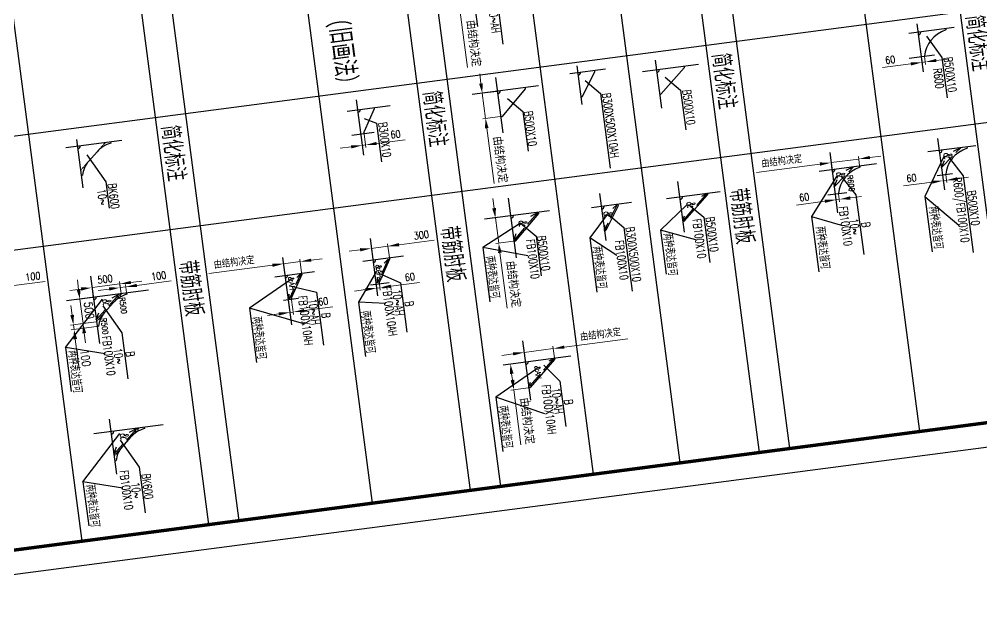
# Model space of a CAD drawing. Header units: millimetres. Extents: x -14906165 to 53546503, y 133836 to 58622790.
# Drawn here: x 42518618 to 43782703, y 31801541 to 32573235 of the extents above; entities that cross this region are included whole.
import ezdxf

# ---------------------------------------------------------------- set-up
doc = ezdxf.new("R2010")
doc.units = ezdxf.units.MM
doc.header["$LTSCALE"] = 100
doc.header["$PDMODE"] = 98
doc.header["$PDSIZE"] = 20
doc.linetypes.add('DASHED', pattern=[8, 6, -2])
doc.linetypes.add('JNRD_DBPointLine', pattern=[34, 24, -3, 0.5, -3, 0.5, -3])
for name, color, linetype in [('200-CO3', 7, 'Continuous'), ('Stiffener_Invisible', 2, 'DASHED'), ('Text', 7, 'Continuous')]:
    doc.layers.add(name, color=color, linetype=linetype)
doc.styles.add('JNRD_E1', font='romans.shx', dxfattribs={"width": 0.8})
doc.styles.add('中文GB2312', font='', dxfattribs={"width": 0.7})
doc.styles.get('中文GB2312').set_extended_font_data('FangSong_GB2312')
doc.dimstyles.new('1-100', dxfattribs={"dimscale": 100, "dimtxt": 1.5, "dimasz": 2, "dimexe": 0.5, "dimexo": 0.1, "dimtad": 1, "dimdec": 0, "dimzin": 1, "dimdsep": 46, "dimtxsty": 'JNRD_E1', "dimcen": 2.5, "dimclrd": 1, "dimclre": 1, "dimclrt": 2, "dimadec": 0, "dimazin": 0, "dimtfac": 1, "dimtdec": 0, "dimtmove": 0, "dimatfit": 3, "dimfxl": 1, "dimtzin": 0, "dimlwd": 13, "dimlwe": 13, "dimarcsym": 0})

# ---------------------------------------------------------------- blocks, each defined once
blk = doc.blocks.new('*D732')
at = {"color": 1, "lineweight": 13}
for p, q in [((-410672, 638314), (-410672, 638948)), ((-410441, 638114), (-410722, 638114)), ((-410672, 637814), (-410672, 638114)), ((-410441, 637814), (-410722, 637814)), ((-410672, 637614), (-410672, 637414))]:
    blk.add_line(p, q, dxfattribs=at)
at = {"color": 1}
for points in [[(-410706, 638314), (-410639, 638314), (-410672, 638114)], [(-410639, 637614), (-410706, 637614), (-410672, 637814)]]:
    blk.add_solid(points, dxfattribs=at)
at = {"layer": 'Defpoints', "color": 0}
for p in [(-410672, 638114), (-410431, 638114), (-410431, 637814)]:
    blk.add_point(p, dxfattribs=at)
at = {"color": 2, "insert": (-410810, 638731), "char_height": 150, "attachment_point": 5, "rotation": 90, "style": 'JNRD_E1'}
blk.add_mtext('300', dxfattribs=at)
blk = doc.blocks.new('*D733')
at = {"color": 5, "lineweight": 13}
for p, q in [((-409849, 638074), (-409849, 638588)), ((-409921, 637874), (-409799, 637874)), ((-409921, 637814), (-409799, 637814)), ((-409849, 637814), (-409849, 637874)), ((-409849, 637614), (-409849, 637414))]:
    blk.add_line(p, q, dxfattribs=at)
at = {"color": 5}
for points in [[(-409883, 638074), (-409816, 638074), (-409849, 637874)], [(-409816, 637614), (-409883, 637614), (-409849, 637814)]]:
    blk.add_solid(points, dxfattribs=at)
at = {"layer": 'Defpoints', "color": 0}
for p in [(-409931, 637874), (-409931, 637814), (-409849, 637874)]:
    blk.add_point(p, dxfattribs=at)
at = {"color": 5, "insert": (-409987, 638431), "char_height": 150, "attachment_point": 5, "rotation": 90, "style": 'JNRD_E1'}
blk.add_mtext('60', dxfattribs=at)
blk = doc.blocks.new('*D742')
at = {"color": 11, "lineweight": 13}
for p, q in [((-413529, 640407), (-413529, 640092)), ((-413006, 640407), (-413006, 640092)), ((-413729, 640142), (-413929, 640142)), ((-413529, 640142), (-413006, 640142)), ((-412806, 640142), (-411662, 640142))]:
    blk.add_line(p, q, dxfattribs=at)
at = {"color": 11}
for points in [[(-413729, 640108), (-413729, 640175), (-413529, 640142)], [(-412806, 640175), (-412806, 640108), (-413006, 640142)]]:
    blk.add_solid(points, dxfattribs=at)
at = {"layer": 'Defpoints', "color": 0}
for p in [(-413529, 640417), (-413006, 640417), (-413006, 640142)]:
    blk.add_point(p, dxfattribs=at)
at = {"color": 11, "insert": (-412134, 640303), "char_height": 150, "attachment_point": 5, "style": 'JNRD_E1'}
blk.add_mtext('由结构决定', dxfattribs=at)
blk = doc.blocks.new('*D743')
at = {"color": 11, "lineweight": 13}
for p, q in [((-410961, 640351), (-410961, 640036)), ((-410437, 640351), (-410437, 640036)), ((-411161, 640086), (-411361, 640086)), ((-410961, 640086), (-410437, 640086)), ((-410237, 640086), (-409093, 640086))]:
    blk.add_line(p, q, dxfattribs=at)
at = {"color": 11}
for points in [[(-411161, 640052), (-411161, 640119), (-410961, 640086)], [(-410237, 640119), (-410237, 640052), (-410437, 640086)]]:
    blk.add_solid(points, dxfattribs=at)
at = {"layer": 'Defpoints', "color": 0}
for p in [(-410961, 640361), (-410437, 640361), (-410437, 640086)]:
    blk.add_point(p, dxfattribs=at)
at = {"color": 11, "insert": (-409565, 640247), "char_height": 150, "attachment_point": 5, "style": 'JNRD_E1'}
blk.add_mtext('由结构决定', dxfattribs=at)
blk = doc.blocks.new('*D744')
at = {"color": 5, "lineweight": 13}
for p, q in [((-412789, 638151), (-412789, 638665)), ((-413016, 637951), (-412739, 637951)), ((-413016, 637891), (-412739, 637891)), ((-412789, 637891), (-412789, 637951)), ((-412789, 637691), (-412789, 637491))]:
    blk.add_line(p, q, dxfattribs=at)
at = {"color": 5}
for points in [[(-412822, 638151), (-412756, 638151), (-412789, 637951)], [(-412756, 637691), (-412822, 637691), (-412789, 637891)]]:
    blk.add_solid(points, dxfattribs=at)
at = {"layer": 'Defpoints', "color": 0}
for p in [(-413026, 637951), (-413026, 637891), (-412789, 637951)]:
    blk.add_point(p, dxfattribs=at)
at = {"color": 5, "insert": (-412926, 638508), "char_height": 150, "attachment_point": 5, "rotation": 90, "style": 'JNRD_E1'}
blk.add_mtext('60', dxfattribs=at)
blk = doc.blocks.new('*D749')
at = {"color": 11, "lineweight": 13}
for p, q in [((-415765, 640201), (-415765, 639890)), ((-415238, 640201), (-415238, 639890)), ((-415565, 639940), (-415438, 639940)), ((-415238, 639940), (-414094, 639940))]:
    blk.add_line(p, q, dxfattribs=at)
at = {"color": 11}
for points in [[(-415565, 639973), (-415565, 639906), (-415765, 639940)], [(-415438, 639906), (-415438, 639973), (-415238, 639940)]]:
    blk.add_solid(points, dxfattribs=at)
at = {"layer": 'Defpoints', "color": 0}
for p in [(-415765, 640211), (-415238, 640211), (-415238, 639940)]:
    blk.add_point(p, dxfattribs=at)
at = {"color": 11, "insert": (-414566, 640101), "char_height": 150, "attachment_point": 5, "style": 'JNRD_E1'}
blk.add_mtext('由结构决定', dxfattribs=at)
blk = doc.blocks.new('*D751')
at = {"color": 11, "lineweight": 13}
for p, q in [((-407947, 640273), (-407947, 639962)), ((-407420, 640273), (-407420, 639962)), ((-407747, 640012), (-407620, 640012)), ((-407420, 640012), (-406276, 640012))]:
    blk.add_line(p, q, dxfattribs=at)
at = {"color": 11}
for points in [[(-407747, 640046), (-407747, 639979), (-407947, 640012)], [(-407620, 639979), (-407620, 640046), (-407420, 640012)]]:
    blk.add_solid(points, dxfattribs=at)
at = {"layer": 'Defpoints', "color": 0}
for p in [(-407947, 640283), (-407420, 640283), (-407420, 640012)]:
    blk.add_point(p, dxfattribs=at)
at = {"color": 11, "insert": (-406748, 640174), "char_height": 150, "attachment_point": 5, "style": 'JNRD_E1'}
blk.add_mtext('由结构决定', dxfattribs=at)
blk = doc.blocks.new('*D752')
at = {"color": 11, "lineweight": 13}
for p, q in [((-408149, 641007), (-408149, 642152)), ((-407957, 640807), (-408199, 640807)), ((-408149, 640283), (-408149, 640807)), ((-407957, 640283), (-408199, 640283)), ((-408149, 640083), (-408149, 639883))]:
    blk.add_line(p, q, dxfattribs=at)
at = {"color": 11}
for points in [[(-408183, 641007), (-408116, 641007), (-408149, 640807)], [(-408116, 640083), (-408183, 640083), (-408149, 640283)]]:
    blk.add_solid(points, dxfattribs=at)
at = {"layer": 'Defpoints', "color": 0}
for p in [(-408149, 640807), (-407947, 640807), (-407947, 640283)]:
    blk.add_point(p, dxfattribs=at)
at = {"color": 11, "insert": (-408311, 641679), "char_height": 150, "attachment_point": 5, "rotation": 90, "style": 'JNRD_E1'}
blk.add_mtext('由结构决定', dxfattribs=at)
blk = doc.blocks.new('*D674')
at = {"color": 5, "lineweight": 13}
for p, q in [((-412986, 648274), (-412986, 648474)), ((-413099, 648074), (-412936, 648074)), ((-412986, 648074), (-412986, 648014)), ((-413099, 648014), (-412936, 648014)), ((-412986, 647814), (-412986, 647301))]:
    blk.add_line(p, q, dxfattribs=at)
at = {"color": 5}
for points in [[(-413019, 648274), (-412952, 648274), (-412986, 648074)], [(-412952, 647814), (-413019, 647814), (-412986, 648014)]]:
    blk.add_solid(points, dxfattribs=at)
at = {"layer": 'Defpoints', "color": 0}
for p in [(-413109, 648074), (-413109, 648014), (-412986, 648014)]:
    blk.add_point(p, dxfattribs=at)
at = {"color": 5, "insert": (-413123, 647458), "char_height": 150, "attachment_point": 5, "rotation": 90, "style": 'JNRD_E1'}
blk.add_mtext('60', dxfattribs=at)
blk = doc.blocks.new('*D675')
at = {"color": 5, "lineweight": 13}
for p, q in [((-410526, 648376), (-410526, 648576)), ((-410639, 648176), (-410476, 648176)), ((-410639, 648116), (-410476, 648116)), ((-410526, 648176), (-410526, 648116)), ((-410526, 647916), (-410526, 647403))]:
    blk.add_line(p, q, dxfattribs=at)
at = {"color": 5}
for points in [[(-410559, 648376), (-410492, 648376), (-410526, 648176)], [(-410492, 647916), (-410559, 647916), (-410526, 648116)]]:
    blk.add_solid(points, dxfattribs=at)
at = {"layer": 'Defpoints', "color": 0}
for p in [(-410649, 648176), (-410649, 648116), (-410526, 648116)]:
    blk.add_point(p, dxfattribs=at)
at = {"color": 5, "insert": (-410663, 647560), "char_height": 150, "attachment_point": 5, "rotation": 90, "style": 'JNRD_E1'}
blk.add_mtext('60', dxfattribs=at)
blk = doc.blocks.new('*D688')
at = {"color": 11, "lineweight": 13}
for p, q in [((-410591, 636719), (-410591, 636919)), ((-410360, 636519), (-410641, 636519)), ((-410591, 636519), (-410591, 636219)), ((-410360, 636219), (-410641, 636219)), ((-410591, 636019), (-410591, 634875))]:
    blk.add_line(p, q, dxfattribs=at)
at = {"color": 11}
for points in [[(-410624, 636719), (-410558, 636719), (-410591, 636519)], [(-410558, 636019), (-410624, 636019), (-410591, 636219)]]:
    blk.add_solid(points, dxfattribs=at)
at = {"layer": 'Defpoints', "color": 0}
for p in [(-410350, 636519), (-410591, 636219), (-410350, 636219)]:
    blk.add_point(p, dxfattribs=at)
at = {"color": 11, "insert": (-410752, 635347), "char_height": 150, "attachment_point": 5, "rotation": 90, "style": 'JNRD_E1'}
blk.add_mtext('由结构决定', dxfattribs=at)
blk = doc.blocks.new('*D689')
at = {"color": 5, "lineweight": 13}
for p, q in [((-409585, 636479), (-409585, 636993)), ((-409840, 636279), (-409535, 636279)), ((-409840, 636219), (-409535, 636219)), ((-409585, 636219), (-409585, 636279)), ((-409585, 636019), (-409585, 635819))]:
    blk.add_line(p, q, dxfattribs=at)
at = {"color": 5}
for points in [[(-409618, 636479), (-409552, 636479), (-409585, 636279)], [(-409552, 636019), (-409618, 636019), (-409585, 636219)]]:
    blk.add_solid(points, dxfattribs=at)
at = {"layer": 'Defpoints', "color": 0}
for p in [(-409850, 636279), (-409850, 636219), (-409585, 636279)]:
    blk.add_point(p, dxfattribs=at)
at = {"color": 5, "insert": (-409722, 636836), "char_height": 150, "attachment_point": 5, "rotation": 90, "style": 'JNRD_E1'}
blk.add_mtext('60', dxfattribs=at)
blk = doc.blocks.new('*D692')
at = {"color": 5, "lineweight": 13}
for p, q in [((-410421, 646429), (-410421, 646629)), ((-410534, 646229), (-410371, 646229)), ((-410534, 646169), (-410371, 646169)), ((-410421, 646229), (-410421, 646169)), ((-410421, 645969), (-410421, 645456))]:
    blk.add_line(p, q, dxfattribs=at)
at = {"color": 5}
for points in [[(-410455, 646429), (-410388, 646429), (-410421, 646229)], [(-410388, 645969), (-410455, 645969), (-410421, 646169)]]:
    blk.add_solid(points, dxfattribs=at)
at = {"layer": 'Defpoints', "color": 0}
for p in [(-410544, 646229), (-410544, 646169), (-410421, 646169)]:
    blk.add_point(p, dxfattribs=at)
at = {"color": 5, "insert": (-410559, 645613), "char_height": 150, "attachment_point": 5, "rotation": 90, "style": 'JNRD_E1'}
blk.add_mtext('60', dxfattribs=at)
blk = doc.blocks.new('*D693')
at = {"color": 11, "lineweight": 13}
for p, q in [((-411190, 646869), (-411190, 647069)), ((-411054, 646669), (-411240, 646669)), ((-411190, 646669), (-411190, 646169)), ((-411054, 646169), (-411240, 646169)), ((-411190, 645969), (-411190, 644825))]:
    blk.add_line(p, q, dxfattribs=at)
at = {"color": 11}
for points in [[(-411224, 646869), (-411157, 646869), (-411190, 646669)], [(-411157, 645969), (-411224, 645969), (-411190, 646169)]]:
    blk.add_solid(points, dxfattribs=at)
at = {"layer": 'Defpoints', "color": 0}
for p in [(-411044, 646669), (-411190, 646169), (-411044, 646169)]:
    blk.add_point(p, dxfattribs=at)
at = {"color": 11, "insert": (-411352, 645297), "char_height": 150, "attachment_point": 5, "rotation": 90, "style": 'JNRD_E1'}
blk.add_mtext('由结构决定', dxfattribs=at)
blk = doc.blocks.new('*D700')
at = {"color": 1, "lineweight": 13}
for p, q in [((-410866, 631336), (-410866, 631952)), ((-410746, 631136), (-410916, 631136)), ((-410746, 631036), (-410916, 631036)), ((-410866, 631036), (-410866, 631136)), ((-410866, 630836), (-410866, 630636))]:
    blk.add_line(p, q, dxfattribs=at)
at = {"color": 1}
for points in [[(-410899, 631336), (-410833, 631336), (-410866, 631136)], [(-410833, 630836), (-410899, 630836), (-410866, 631036)]]:
    blk.add_solid(points, dxfattribs=at)
at = {"layer": 'Defpoints', "color": 0}
for p in [(-410866, 631136), (-410736, 631136), (-410736, 631036)]:
    blk.add_point(p, dxfattribs=at)
at = {"color": 2, "insert": (-411003, 631744), "char_height": 150, "attachment_point": 5, "rotation": 90, "style": 'JNRD_E1'}
blk.add_mtext('100', dxfattribs=at)
blk = doc.blocks.new('*D718')
at = {"color": 1, "lineweight": 13}
for p, q in [((-410618, 633469), (-410618, 633669)), ((-410423, 633269), (-410668, 633269)), ((-410618, 632769), (-410618, 633269)), ((-410423, 632769), (-410668, 632769)), ((-410618, 632569), (-410618, 632369))]:
    blk.add_line(p, q, dxfattribs=at)
at = {"color": 1}
for points in [[(-410651, 633469), (-410585, 633469), (-410618, 633269)], [(-410585, 632569), (-410651, 632569), (-410618, 632769)]]:
    blk.add_solid(points, dxfattribs=at)
at = {"layer": 'Defpoints', "color": 0}
for p in [(-410618, 633269), (-410413, 633269), (-410413, 632769)]:
    blk.add_point(p, dxfattribs=at)
at = {"color": 2, "insert": (-410756, 633019), "char_height": 150, "attachment_point": 5, "rotation": 90, "style": 'JNRD_E1'}
blk.add_mtext('500', dxfattribs=at)
blk = doc.blocks.new('*D719')
at = {"color": 1, "lineweight": 13}
for p, q in [((-410413, 632759), (-410413, 632475)), ((-409913, 632759), (-409913, 632475)), ((-410613, 632525), (-410813, 632525)), ((-410413, 632525), (-409913, 632525)), ((-409713, 632525), (-409513, 632525))]:
    blk.add_line(p, q, dxfattribs=at)
at = {"color": 1}
for points in [[(-410613, 632491), (-410613, 632558), (-410413, 632525)], [(-409713, 632558), (-409713, 632491), (-409913, 632525)]]:
    blk.add_solid(points, dxfattribs=at)
at = {"layer": 'Defpoints', "color": 0}
for p in [(-410413, 632769), (-409913, 632769), (-409913, 632525)]:
    blk.add_point(p, dxfattribs=at)
at = {"color": 2, "insert": (-410163, 632662), "char_height": 150, "attachment_point": 5, "style": 'JNRD_E1'}
blk.add_mtext('500', dxfattribs=at)
blk = doc.blocks.new('*D720')
at = {"color": 1, "lineweight": 13}
for p, q in [((-409913, 632759), (-409913, 632301)), ((-409813, 632759), (-409813, 632301)), ((-410113, 632351), (-410313, 632351)), ((-409913, 632351), (-409813, 632351)), ((-409613, 632351), (-408997, 632351))]:
    blk.add_line(p, q, dxfattribs=at)
at = {"color": 1}
for points in [[(-410113, 632317), (-410113, 632384), (-409913, 632351)], [(-409613, 632384), (-409613, 632317), (-409813, 632351)]]:
    blk.add_solid(points, dxfattribs=at)
at = {"layer": 'Defpoints', "color": 0}
for p in [(-409913, 632769), (-409813, 632769), (-409813, 632351)]:
    blk.add_point(p, dxfattribs=at)
at = {"color": 2, "insert": (-409205, 632488), "char_height": 150, "attachment_point": 5, "style": 'JNRD_E1'}
blk.add_mtext('100', dxfattribs=at)
blk = doc.blocks.new('*D721')
at = {"color": 1, "lineweight": 13}
for p, q in [((-410543, 633569), (-410543, 634185)), ((-410423, 633369), (-410593, 633369)), ((-410423, 633269), (-410593, 633269)), ((-410543, 633269), (-410543, 633369)), ((-410543, 633069), (-410543, 632869))]:
    blk.add_line(p, q, dxfattribs=at)
at = {"color": 1}
for points in [[(-410576, 633569), (-410510, 633569), (-410543, 633369)], [(-410510, 633069), (-410576, 633069), (-410543, 633269)]]:
    blk.add_solid(points, dxfattribs=at)
at = {"layer": 'Defpoints', "color": 0}
for p in [(-410543, 633369), (-410413, 633369), (-410413, 633269)]:
    blk.add_point(p, dxfattribs=at)
at = {"color": 2, "insert": (-410680, 633977), "char_height": 150, "attachment_point": 5, "rotation": 90, "style": 'JNRD_E1'}
blk.add_mtext('100', dxfattribs=at)
blk = doc.blocks.new('绘图要素标准库V1.0 - 0416')
for p, q in [((-404988.7, 656002.9), (-404988.7, 626302.9)), ((-413910.7, 626835.6), (-413910.7, 654802.9)), ((-411593.3, 626835.6), (-411593.3, 654802.9)), ((-420488.7, 648809.6), (-405488.7, 648809.6)), ((-411148.7, 648774.4), (-411148.7, 647912.6)), ((-413608.7, 648668.7), (-413608.7, 647848.8)), ((-411148.7, 648616.3), (-411123.7, 648616.3)), ((-413608.7, 648514.3), (-413583.7, 648514.3)), ((-413108.7, 647795.3), (-413108.7, 648252.5)), ((-410648.7, 648020.3), (-410648.7, 648301.6)), ((-410251, 647754.3), (-409578, 648292.1)), ((-411399, 648116.3), (-410335.9, 648116.3)), ((-413784.6, 648014.3), (-412788.6, 648014.3)), ((-420488.7, 647113), (-405488.7, 647113)), ((-411044.4, 646973.8), (-411044.4, 645936.3)), ((-411044.4, 646669.3), (-411019.4, 646669.3)), ((-410544.4, 646035.5), (-410544.4, 646377.5)), ((-411401.5, 646169.3), (-410151.1, 646169.3)), ((-410146.7, 645698.3), (-409881.7, 646228.1)), ((-423488.7, 644768.6), (-405488.7, 644768.6)), ((-420488.7, 644222), (-405488.7, 644222)), ((-410891.2, 644135.4), (-410891.2, 643162.7)), ((-413536.3, 644046.4), (-413536.3, 643037)), ((-413536.3, 643785.9), (-413511.3, 643785.9)), ((-413511.3, 643785.9), (-413036.3, 643310.9)), ((-410891.2, 643903), (-410866.2, 643903)), ((-410866.2, 643903), (-410391.2, 643428)), ((-411216.6, 643403), (-410165.6, 643403)), ((-410268.3, 642986.5), (-410714.5, 643512.3)), ((-410391.2, 643403), (-410391.2, 643428)), ((-413739.5, 643285.9), (-412749.5, 643285.9)), ((-413036.3, 643285.9), (-413036.3, 643310.9)), ((-420488.7, 642791), (-405488.7, 642791)), ((-410907.7, 642538.4), (-410907.7, 641814.5)), ((-413693.2, 642385.2), (-413693.2, 641744.4)), ((-413693.2, 642183.7), (-413668.2, 642183.7)), ((-413668.2, 642183.7), (-413193.2, 641908.7)), ((-410907.7, 642289.9), (-410882.7, 642289.9)), ((-410882.7, 642289.9), (-410407.7, 642014.9)), ((-410407.7, 641989.9), (-410407.7, 642014.9)), ((-413832.6, 641883.7), (-413033.2, 641883.7)), ((-413193.2, 641883.7), (-413193.2, 641908.7)), ((-411181.8, 641989.9), (-410204.6, 641989.9)), ((-420488.7, 641227.3), (-405488.7, 641227.3)), ((-413529.5, 641154.9), (-413529.5, 639961.9)), ((-410960.9, 641060.3), (-410960.9, 639889.1)), ((-407947.4, 641102.9), (-407947.4, 639883.2)), ((-413529.5, 640916.5), (-413504.5, 640916.5)), ((-413504.5, 640916.5), (-413006, 640441.5)), ((-410960.9, 640860.6), (-410935.9, 640860.6)), ((-410935.9, 640860.6), (-410437.4, 640385.6)), ((-407947.4, 640807.4), (-407922.4, 640807.4)), ((-407922.4, 640807.4), (-407420.4, 640308.4)), ((-413815.3, 640416.5), (-412667.3, 640416.5)), ((-413006, 640416.5), (-413006, 640441.5)), ((-411326.2, 640360.6), (-410096.7, 640360.6)), ((-410437.4, 640360.6), (-410437.4, 640385.6)), ((-407420.4, 640283.4), (-407420.4, 640308.4)), ((-416039.9, 640210.7), (-414898.2, 640210.7)), ((-408388.9, 640283.4), (-407163.5, 640283.4)), ((-423488.7, 639550.1), (-405488.7, 639550.1)), ((-420488.7, 639003.4), (-405488.7, 639003.4)), ((-413526, 637703.2), (-413526, 638479.2)), ((-410431.1, 637635.2), (-410431.1, 638365.2)), ((-413526, 638191.1), (-413501, 638191.1)), ((-413501, 638191.1), (-413064.7, 637957)), ((-413026, 637734), (-413026, 638136.1)), ((-410431.1, 638114.3), (-410406.1, 638114.3)), ((-410406.1, 638114.3), (-409969.8, 637880.3)), ((-409931.1, 637716.1), (-409931.1, 638052.6)), ((-413733.4, 637891.1), (-412589.9, 637891.1)), ((-413026, 637951.1), (-413041, 637951.1)), ((-410874.4, 637814.3), (-409687.2, 637814.3)), ((-409931.1, 637874.3), (-409946.1, 637874.3)), ((-420488.7, 637238.3), (-405488.7, 637238.3)), ((-410349.8, 636033.6), (-410349.8, 636749.9)), ((-410349.8, 636519), (-410324.8, 636519)), ((-410324.8, 636519), (-409888.4, 636285)), ((-409849.8, 636132.2), (-409849.8, 636407.2)), ((-410721.4, 636219), (-409329.6, 636219)), ((-409849.8, 636279), (-409864.8, 636279)), ((-423488.7, 634829.6), (-405488.7, 634829.6)), ((-420488.7, 634282.9), (-405488.7, 634282.9)), ((-413528.7, 633435.9), (-413503.7, 633435.9)), ((-410413.5, 633368.7), (-410388.5, 633368.7)), ((-407637.6, 633368.7), (-407612.6, 633368.7)), ((-413365.5, 633172.7), (-413191.9, 632999.1)), ((-410250.3, 633105.5), (-410076.7, 632932)), ((-407474.4, 633105.5), (-407300.8, 632932)), ((-409472, 632155.2), (-410353.5, 632924.7)), ((-406696.1, 632155.2), (-407577.6, 632924.7)), ((-412928.7, 632835.9), (-412928.7, 632860.9)), ((-409813.5, 632768.7), (-409813.5, 632793.7)), ((-407037.6, 632768.7), (-407037.6, 632793.7)), ((-420488.7, 631994.7), (-405488.7, 631994.7))]:
    blk.add_line(p, q)
at = {"ltscale": 0.3}
for p, q in [((-410413.5, 633766.5), (-410413.5, 632283.4)), ((-413528.7, 633638.6), (-413528.7, 632629.7)), ((-407637.6, 633710), (-407637.6, 632460.7)), ((-413670.2, 632835.9), (-412673.6, 632835.9)), ((-410851.8, 632768.7), (-409458.3, 632768.7)), ((-407898.7, 632768.7), (-406760.5, 632768.7))]:
    blk.add_line(p, q, dxfattribs=at)
at = {"const_width": 60}
blk.add_lwpolyline([(-423488.7, 655502.9), (-405488.7, 655502.9), (-405488.7, 626802.9), (-423488.7, 626802.9)], close=True, dxfattribs=at)
for points in [[(-411000.2, 648259), (-410572.7, 648482), (-408986.2, 648482)], [(-413506.7, 648157), (-413032.7, 648380), (-412196.7, 648380)], [(-411017.7, 648187), (-410251, 647754.3), (-409110.3, 647754.3)], [(-410895.9, 646312), (-410468.4, 646535), (-409238.8, 646535)], [(-410909.8, 646244.4), (-410146.7, 645698.3), (-409006, 645698.3)], [(-410722.3, 643542.1), (-410417.3, 643784.3), (-409480, 643784.3)], [(-413367.5, 643425), (-413062.5, 643667.2), (-412247.4, 643667.2)], [(-409978.8, 643589.3), (-410268.3, 642986.5), (-409358.8, 642986.5)], [(-413516.9, 641995.1), (-413211.9, 642237.3), (-411664.3, 642237.3)], [(-410731.5, 642101.4), (-410426.5, 642343.6), (-409104.6, 642343.6)], [(-410731.5, 642078.5), (-410305.9, 641715)], [(-409874.5, 642152.3), (-410305.9, 641715), (-409182.7, 641715)], [(-413352.5, 640577.5), (-413047.5, 640819.7), (-412232.4, 640819.7)], [(-407841, 640601.3), (-407467.4, 640848.9), (-406534.1, 640848.9)], [(-410783.9, 640521.6), (-410478.9, 640763.8), (-409663.8, 640763.8)], [(-415590.3, 640380.7), (-415285.3, 640622.9), (-414470.2, 640622.9)], [(-410783.9, 640521.6), (-410393.9, 639792.6)], [(-410100.9, 640573.6), (-410393.9, 639792.6), (-409270.6, 639792.6)], [(-406849.1, 640506.3), (-407315.1, 639675.3), (-406191.8, 639675.3)], [(-407772.4, 640453.4), (-407315.1, 639675.3)], [(-410148.3, 637891.3), (-409889.8, 638252.2), (-408874.9, 638252.2)], [(-413328.7, 637990.3), (-413206.3, 638194.6), (-412403.3, 638194.6)], [(-409515.3, 637942), (-409610.4, 637458.8), (-408487.1, 637458.8)], [(-410197.1, 637852.3), (-409610.4, 637458.8)], [(-410113.2, 636306.1), (-409924.9, 636739.2), (-408830.9, 636739.2)], [(-409315, 636439.5), (-409781, 635512.5), (-408657.8, 635512.5)], [(-410238.4, 636290.6), (-409781, 635512.5)], [(-413332.7, 632981.8), (-412731.9, 633255.8), (-412183.5, 633255.8)], [(-410217.5, 632914.7), (-409616.6, 633188.6), (-408670.5, 633188.6)], [(-407441.6, 632914.7), (-406840.7, 633188.6), (-405894.6, 633188.6)], [(-409236.3, 632846), (-409472, 632155.2), (-408562.4, 632155.2)], [(-406460.4, 632846), (-406696.1, 632155.2), (-405786.5, 632155.2)]]:
    blk.add_lwpolyline(points)
for centre, radius, start, end in [((-410542.9, 648766.9), 600, 194.53666, 259.84448), ((-413002.9, 648664.9), 600, 194.53666, 259.84448), ((-413608.7, 648014.3), 50, 0, 90), ((-411148.7, 648116.3), 50, 0, 90), ((-410438.6, 646819.9), 600, 194.53666, 259.84448), ((-411044.4, 646169.3), 50, 0, 90), ((-410891.2, 643403), 50, 0, 90), ((-413536.3, 643285.9), 50, 0, 90), ((-410907.7, 641989.9), 50, 0, 90), ((-413693.2, 641883.7), 50, 0, 90), ((-413529.5, 640416.5), 50, 0, 90), ((-410960.9, 640360.6), 50, 0, 90), ((-407947.4, 640283.4), 50, 0, 90), ((-413526, 637891.1), 50, 0, 90), ((-413041, 638001.1), 50, 241.7914, 270), ((-409946.1, 637924.3), 50, 241.7914, 270), ((-410431.1, 637814.3), 50, 0, 90), ((-410349.8, 636219), 50, 0, 90), ((-409864.8, 636329), 50, 241.7914, 270), ((-413012, 633526.2), 500, 190.40877, 225), ((-409896.7, 633459.1), 500, 190.40877, 225), ((-407120.8, 633459.1), 500, 190.40877, 225), ((-413528.7, 632835.9), 50, 0, 90), ((-412838.4, 633352.7), 500, 225, 259.59123), ((-409723.1, 633285.5), 500, 225, 259.59123), ((-406947.2, 633285.5), 500, 225, 259.59123), ((-410413.5, 632768.7), 50, 0, 90), ((-407637.6, 632768.7), 50, 0, 90)]:
    blk.add_arc(centre, radius, start, end)
at = {"layer": '200-CO3', "color": 251, "linetype": 'JNRD_DBPointLine', "ltscale": 0.02}
for p, q in [((-413528.7, 633335.9), (-413365.5, 633172.7)), ((-410413.5, 633268.7), (-410250.3, 633105.5)), ((-407637.6, 633268.7), (-407474.4, 633105.5)), ((-413191.9, 632999.1), (-413028.7, 632835.9)), ((-410076.7, 632932), (-409913.5, 632768.7)), ((-407300.8, 632932), (-407137.6, 632768.7))]:
    blk.add_line(p, q, dxfattribs=at)
at = {"layer": 'Stiffener_Invisible', "ltscale": 0.5}
for p, q in [((-410796.1, 648116.3), (-411148.7, 648504.2)), ((-410691.8, 646169.3), (-411044.4, 646557.2)), ((-410891.2, 643892.6), (-410401.5, 643403)), ((-410907.7, 642275.5), (-410414.5, 641989.9)), ((-410960.9, 640849.9), (-410447.4, 640360.6)), ((-407947.4, 640797), (-407430.7, 640283.4)), ((-410409.1, 638087.6), (-409953.2, 637843)), ((-410413.5, 633233.4), (-409948.8, 632768.7)), ((-407637.6, 633233.4), (-407172.9, 632768.7))]:
    blk.add_line(p, q, dxfattribs=at)
at = {"layer": 'Stiffener_Invisible'}
for p, q in [((-411148.7, 648504.2), (-411092.1, 648361)), ((-410796.1, 648116.3), (-410933.7, 648185.6)), ((-411044.4, 646557.2), (-410987.8, 646414)), ((-410691.8, 646169.3), (-410829.4, 646238.6)), ((-410891.2, 643892.6), (-410847.3, 643794.2)), ((-410401.5, 643403), (-410499.8, 643447.3)), ((-410907.7, 642275.5), (-410840, 642191.6)), ((-410414.5, 641989.9), (-410520.8, 642007.4)), ((-410960.9, 640849.9), (-410894.9, 640710.8)), ((-407947.4, 640797), (-407903.3, 640698.6)), ((-410447.4, 640360.6), (-410589.3, 640420.6)), ((-407430.7, 640283.4), (-407529.1, 640327.4)), ((-410409.1, 638087.6), (-410338.7, 638005.9)), ((-409953.2, 637843), (-410060, 637857.1)), ((-410349.8, 636504.1), (-410279.4, 636422.5)), ((-409849.8, 636235.9), (-409956.7, 636250)), ((-410413.5, 633233.4), (-410350.9, 633092.7)), ((-407637.6, 633233.4), (-407575, 633092.7)), ((-409948.8, 632768.7), (-410089.2, 632832.1)), ((-407172.9, 632768.7), (-407313.3, 632832.1))]:
    blk.add_line(p, q, dxfattribs=at)
at = {"layer": 'Stiffener_Invisible', "ltscale": 0.4}
blk.add_line((-410349.8, 636504.1), (-409849.8, 636235.9), dxfattribs=at)
at = {"style": '中文GB2312', "width": 0.7}
for s, height, p in [('简化标注', 300, (-413803.2, 648913.4)), ('两种表达皆可', 150, (-410026.9, 647811)), ('两种表达皆可', 150, (-409922.5, 645755)), ('简化标注', 300, (-413707.2, 644325.8)), ('带筋肘板', 300, (-410914.5, 644325.8)), ('两种表达皆可', 150, (-410190.8, 643034.9)), ('两种表达皆可', 150, (-410114.2, 641751.1)), ('两种表达皆可', 150, (-410202.2, 639828.7)), ('两种表达皆可', 150, (-407123.3, 639711.4)), ('简化标注', 300, (-413707.2, 639107.3)), ('带筋肘板', 300, (-410914.5, 639107.3)), ('(旧画法）', 350, (-415417, 637605.6)), ('两种表达皆可', 150, (-409418.6, 637494.9)), ('两种表达皆可', 150, (-409589.3, 635548.6)), ('简化标注', 300, (-413707.2, 634386.8)), ('带筋肘板', 300, (-410914.5, 634386.8)), ('两种表达皆可', 150, (-409394.4, 632203.6)), ('两种表达皆可', 150, (-406618.5, 632203.6))]:
    blk.add_text(s, height=height, dxfattribs=at).set_placement(p)
at = {"layer": 'Text', "color": 0, "linetype": 'Continuous', "style": 'JNRD_E1', "width": 0.8}
for s, height, p in [('B500X10', 150, (-413027.1, 648412.4)), ('B500X10', 150, (-410250.1, 648514.4)), ('R600/FB100X10', 150, (-410558.6, 648292.1)), ('R600', 150, (-412822.7, 648198)), ('&', 150, (-411085.2, 648187)), ('B', 150, (-409889.8, 646567.4)), ('R600', 100, (-410886.4, 646422.3)), ('10~', 150, (-409990.6, 646363.8)), ('&', 150, (-410980.9, 646240)), ('FB100X10', 150, (-410269.2, 646204.5)), ('B500X10', 150, (-410411.7, 643816.8)), ('B500X10', 150, (-413056.9, 643699.7)), ('&', 150, (-410776.8, 643515.8)), ('FB100X10', 150, (-410405.8, 643580.1)), ('B300X500X10AH', 150, (-413206.3, 642269.8)), ('B300X500X10', 150, (-410420.9, 642376.1)), ('FB100X10', 150, (-410173.3, 642152.3)), ('&', 150, (-410802.4, 642017.8)), ('B500X10', 150, (-413045.5, 640840.5)), ('B', 150, (-407076.4, 640881.4)), ('B500X10', 150, (-410476.9, 640784.6)), ('10~AH', 150, (-407342.6, 640684.4)), ('&', 150, (-410843.9, 640488.6)), ('FB100X10', 150, (-410431.9, 640578.6)), ('FB100X10AH', 150, (-407434.1, 640516.3)), ('10~AH', 150, (-415251.8, 640451.8)), ('&AH', 100, (-407844.4, 640434.7)), ('B', 150, (-409498.7, 638284.7)), ('B300X10', 150, (-413206.3, 638230)), ('10~AH', 150, (-409764.9, 638087.7)), ('FB100X10AH', 150, (-409856.4, 637919.6)), ('&AH', 100, (-410324.8, 637852.3)), ('B', 150, (-409484, 636779.8)), ('10~AH', 150, (-409800, 636574.6)), ('FB100X10AH', 150, (-409891.5, 636406.5)), ('&AH', 100, (-410310.4, 636271.9)), ('BK600', 150, (-412683.5, 633288.3)), ('10~', 150, (-412595.7, 633087.3)), ('R500', 100, (-410339.4, 633226.6)), ('B', 150, (-409220.1, 633214.1)), ('BK600', 150, (-406692.8, 633214.1)), ('&', 150, (-410353.5, 632924.7)), ('10~', 150, (-409317.3, 633004.7)), ('&', 150, (-407577.6, 632924.7)), ('10~', 150, (-406541.4, 633004.7)), ('R500', 100, (-409969.4, 632850.3)), ('FB100X10', 150, (-409594, 632831.1)), ('FB100X10', 150, (-406818.1, 632831.1))]:
    blk.add_text(s, height=height, dxfattribs=at).set_placement(p)
for base, p1, p2, picture, middle in [((-410525.7, 648116.3), (-410648.7, 648176.3), (-410648.7, 648116.3), '*D675', (-410663.2, 647559.6)), ((-412985.7, 648014.3), (-413108.7, 648074.3), (-413108.7, 648014.3), '*D674', (-413123.2, 647457.6)), ((-410421.4, 646169.3), (-410544.4, 646229.3), (-410544.4, 646169.3), '*D692', (-410558.9, 645612.6)), ((-412788.8, 637951.1), (-413026, 637891.1), (-413026, 637951.1), '*D744', (-412926.3, 638507.9)), ((-409849.5, 637874.3), (-409931.1, 637814.3), (-409931.1, 637874.3), '*D733', (-409987, 638431.1)), ((-409585, 636279), (-409849.8, 636219), (-409849.8, 636279), '*D689', (-409722.5, 636835.8))]:
    dim = blk.add_linear_dim(base=base, p1=p1, p2=p2, angle=90, dimstyle='1-100', override={"dimclrd": 5, "dimclre": 5, "dimclrt": 5})
    dim.commit()
    dim.dimension.update_dxf_attribs({"geometry": picture, "text_midpoint": middle})
for base, p1, p2, picture, middle in [((-411190.3, 646169.3), (-411044.4, 646669.3), (-411044.4, 646169.3), '*D693', (-411351.7, 645297.2)), ((-408149.4, 640807.4), (-407947.4, 640283.4), (-407947.4, 640807.4), '*D752', (-408310.8, 641679.5)), ((-410591.1, 636219), (-410349.8, 636519), (-410349.8, 636219), '*D688', (-410752.4, 635346.9))]:
    dim = blk.add_linear_dim(base=base, p1=p1, p2=p2, angle=90, text='由结构决定', dimstyle='1-100', override={"dimclrd": 11, "dimclre": 11, "dimclrt": 11})
    dim.commit()
    dim.dimension.update_dxf_attribs({"geometry": picture, "text_midpoint": middle})
for base, p1, p2, picture, middle in [((-413006, 640141.5), (-413529.5, 640416.5), (-413006, 640416.5), '*D742', (-412133.9, 640302.9)), ((-410437.4, 640085.6), (-410960.9, 640360.6), (-410437.4, 640360.6), '*D743', (-409565.3, 640247)), ((-415238.3, 639939.7), (-415765.3, 640210.7), (-415238.3, 640210.7), '*D749', (-414566.2, 640101.1)), ((-407420.4, 640012.4), (-407947.4, 640283.4), (-407420.4, 640283.4), '*D751', (-406748.3, 640173.8))]:
    dim = blk.add_linear_dim(base=base, p1=p1, p2=p2, text='由结构决定', dimstyle='1-100', override={"dimclrd": 11, "dimclre": 11, "dimclrt": 11})
    dim.commit()
    dim.dimension.update_dxf_attribs({"geometry": picture, "text_midpoint": middle})
for base, p1, p2, picture, middle in [((-410672.4, 638114.3), (-410431.1, 637814.3), (-410431.1, 638114.3), '*D732', (-410809.9, 638731.1)), ((-410543, 633368.7), (-410413.5, 633268.7), (-410413.5, 633368.7), '*D721', (-410680.5, 633977)), ((-410618, 633268.7), (-410413.5, 632768.7), (-410413.5, 633268.7), '*D718', (-410755.5, 633018.7)), ((-410866, 631135.7), (-410736.5, 631035.7), (-410736.5, 631135.7), '*D700', (-411003.5, 631744))]:
    dim = blk.add_linear_dim(base=base, p1=p1, p2=p2, angle=90, dimstyle='1-100')
    dim.commit()
    dim.dimension.update_dxf_attribs({"geometry": picture, "text_midpoint": middle})
for base, p1, p2, picture, middle in [((-409913.5, 632524.7), (-410413.5, 632768.7), (-409913.5, 632768.7), '*D719', (-410163.5, 632662.2)), ((-409813.5, 632350.7), (-409913.5, 632768.7), (-409813.5, 632768.7), '*D720', (-409205.3, 632488.2))]:
    dim = blk.add_linear_dim(base=base, p1=p1, p2=p2, dimstyle='1-100')
    dim.commit()
    dim.dimension.update_dxf_attribs({"geometry": picture, "text_midpoint": middle})

msp = doc.modelspace()

# ---------------------------------------------------------------- block references
at = {"lineweight": 5, "xscale": 64.06802830554443, "yscale": 73.4024339265743, "zscale": 64.06802830554443, "rotation": 277.4624694947158}
msp.add_blockref('绘图要素标准库V1.0 - 0416', (-22373, 103764), dxfattribs=at)

doc.saveas('drawing.dxf')
